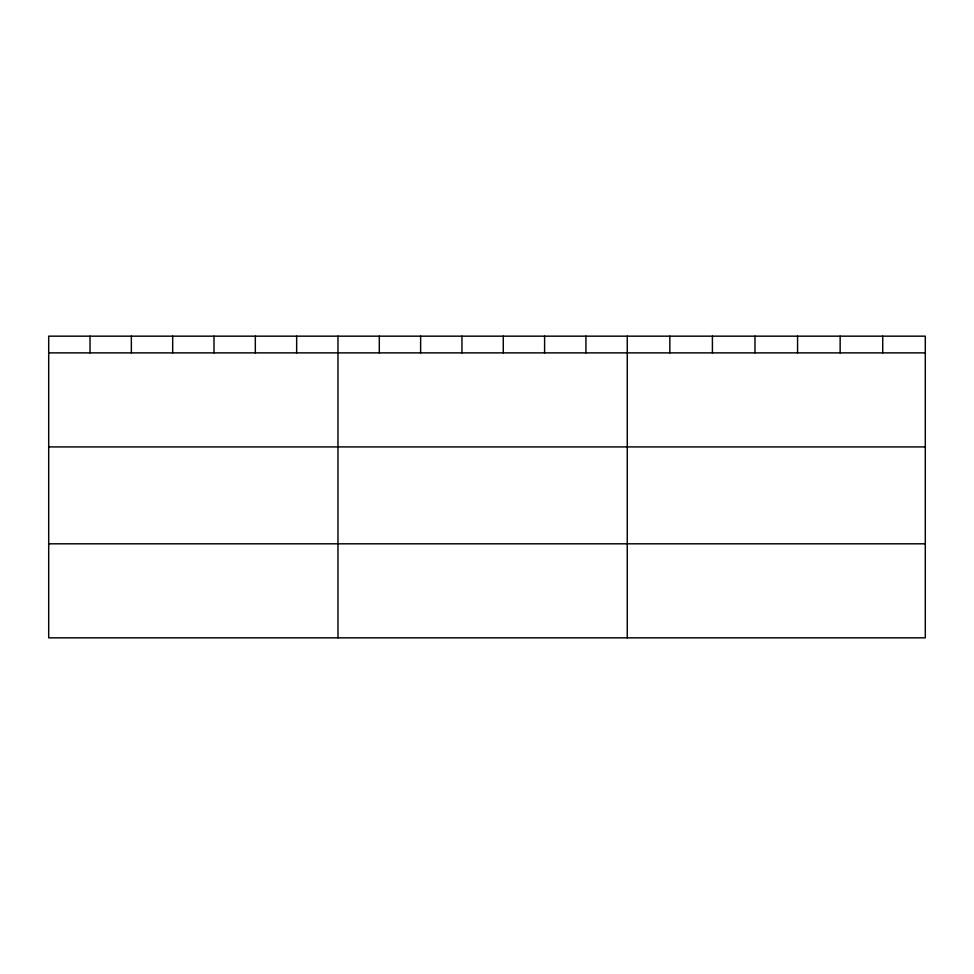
<?xml version="1.0" encoding="UTF-8"?>
<svg xmlns="http://www.w3.org/2000/svg" width="974" height="974" viewBox="0 0 974 974"><rect width="100%" height="100%" fill="white"/><g stroke="black" fill="none" stroke-linecap="round" stroke-linejoin="round"><path stroke-width="1.46" d="M925.3 352.88L925.3 637.836L48.7 637.836L48.7 336.164L925.3 336.164L925.3 352.88L48.7 352.88M48.7 446.92L925.3 446.92M48.7 543.809L925.3 543.809M882.724 336.164L882.724 352.88M840.148 336.164L840.148 352.88M797.572 336.164L797.572 352.88M754.984 336.164L754.984 352.88M712.408 336.164L712.408 352.88M669.832 336.164L669.832 352.88M627.256 336.164L627.256 637.836M585.934 336.164L585.934 352.88M544.6 336.164L544.6 352.88M503.278 336.164L503.278 352.88M461.956 336.164L461.956 352.88M420.634 336.164L420.634 352.88M379.3 336.164L379.3 352.88M337.978 336.164L337.978 637.836M296.656 336.164L296.656 352.88M255.322 336.164L255.322 352.88M214 336.164L214 352.88M172.678 336.164L172.678 352.88M131.356 336.164L131.356 352.88M90.022 336.164L90.022 352.88"/></g></svg>
